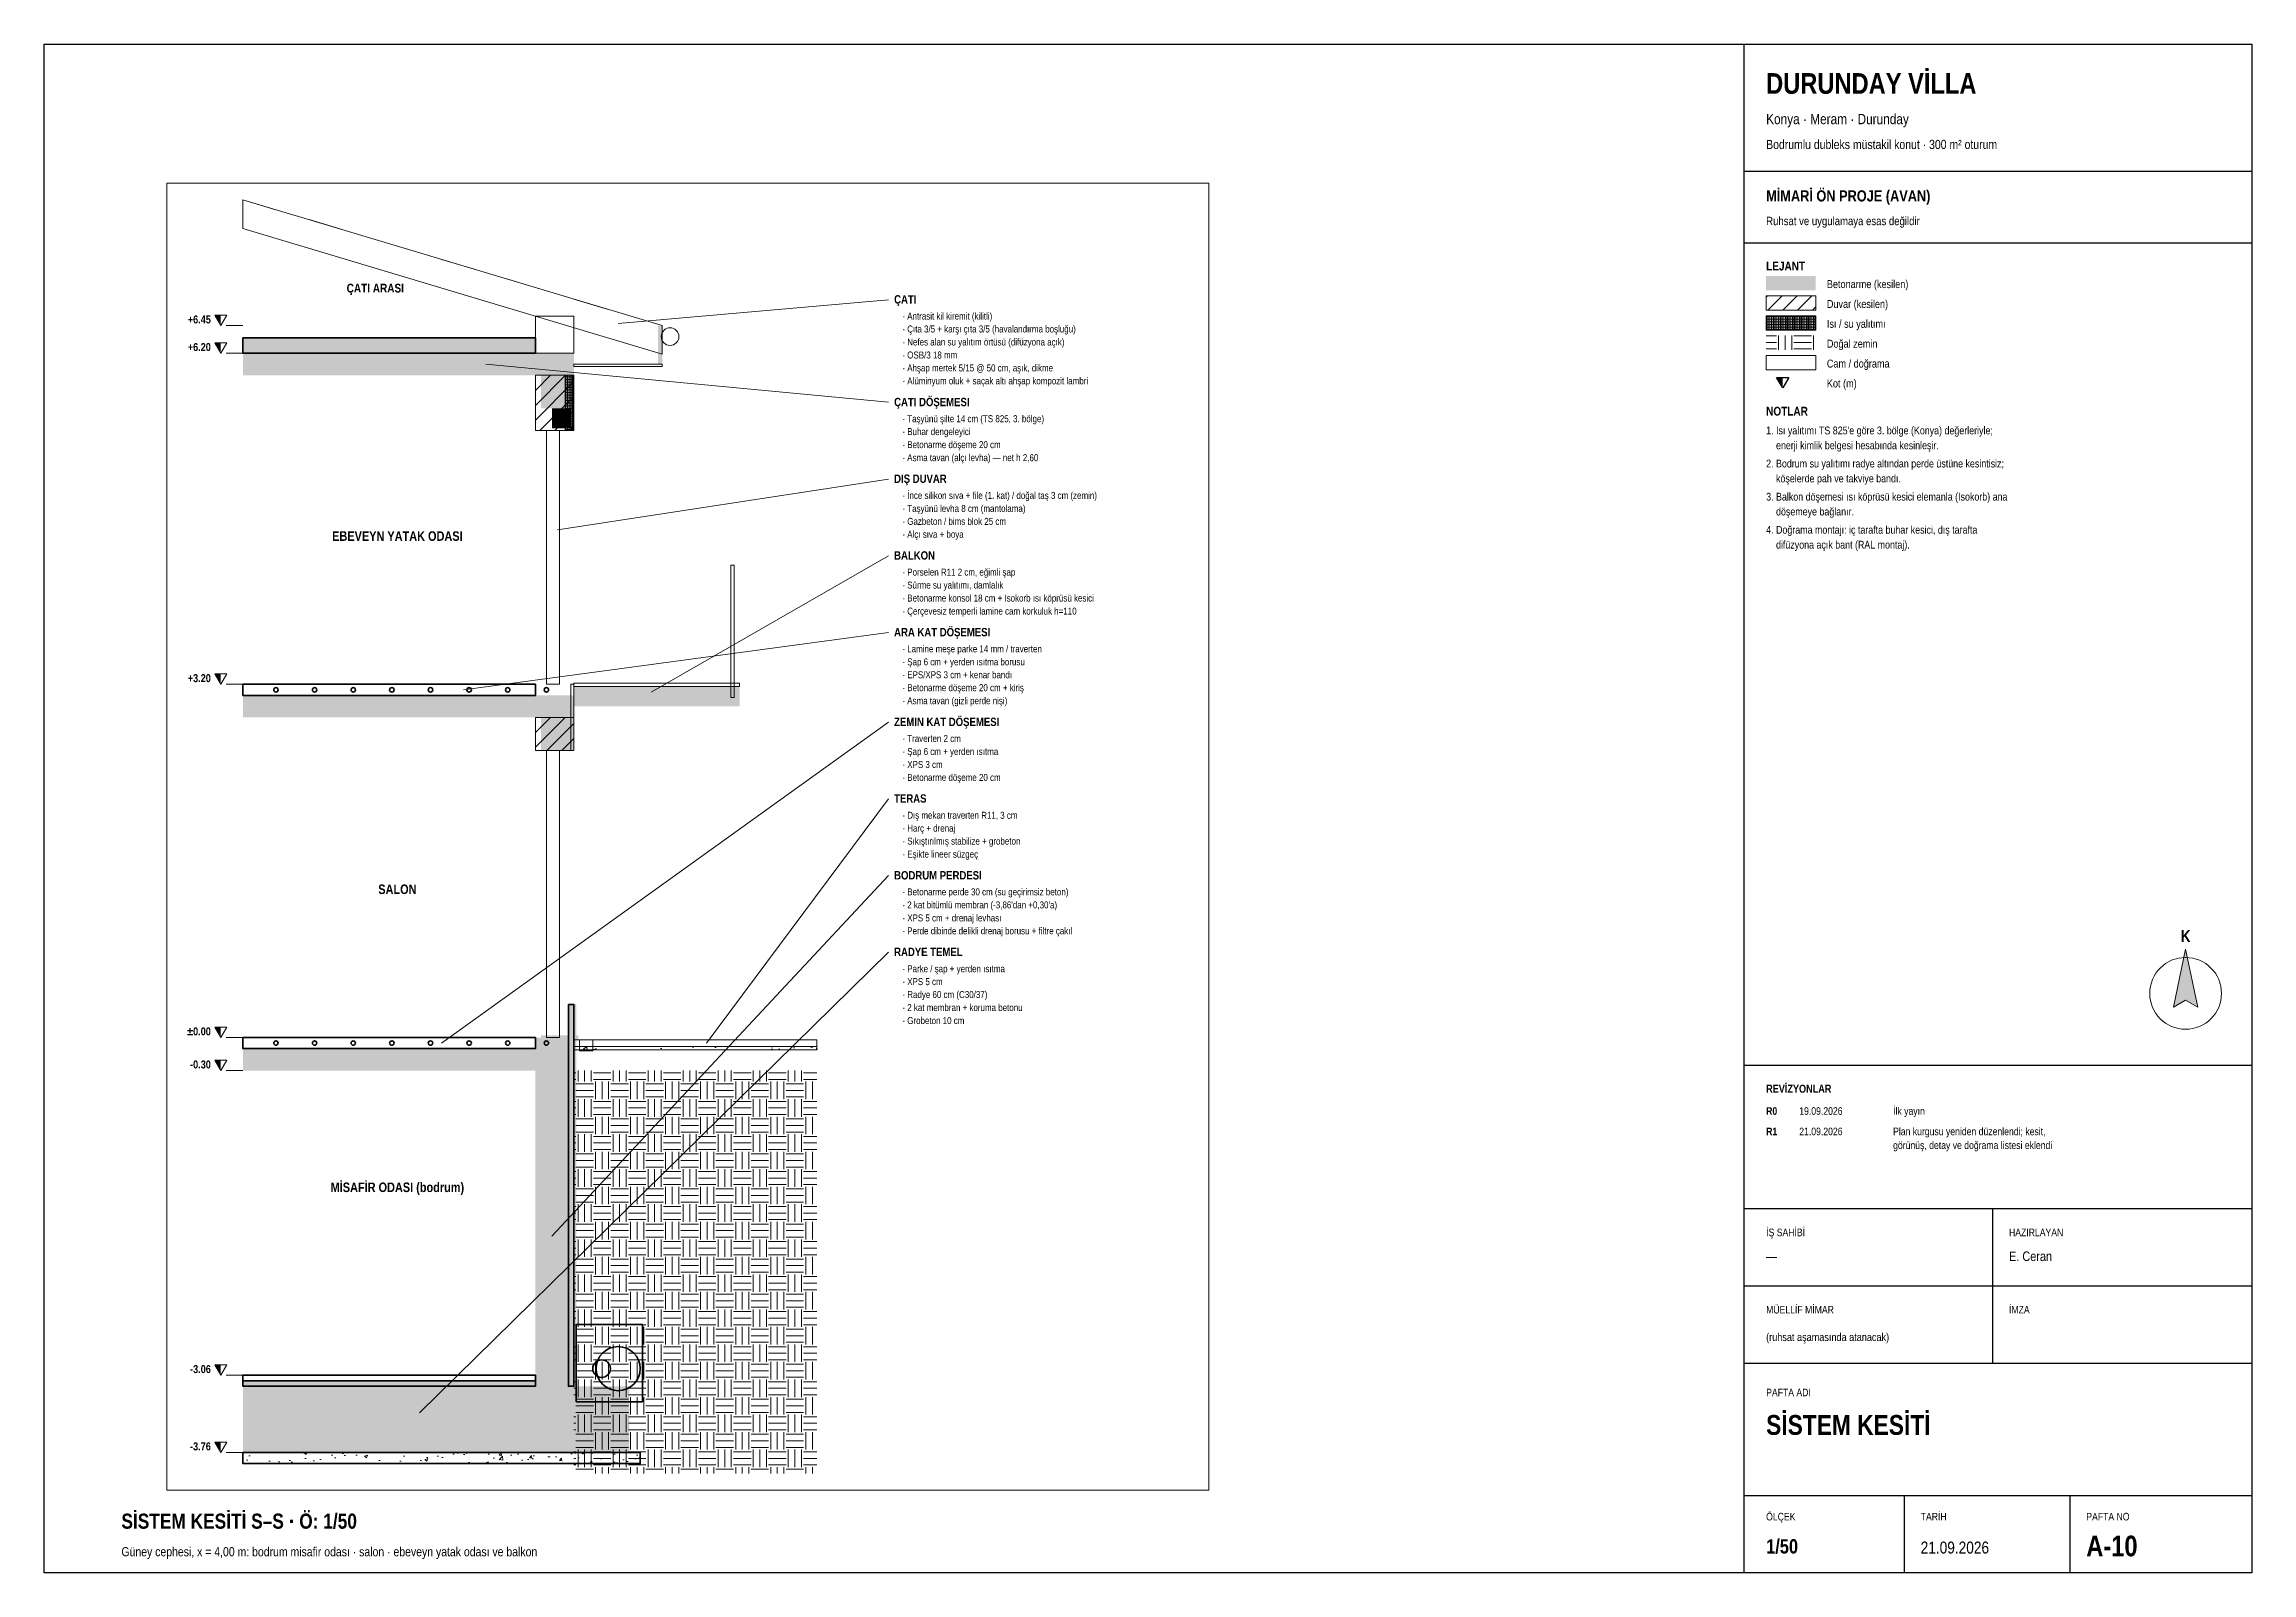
# Paper-space layout 'A-10 SISTEM KESITI' of a CAD drawing. Header units: centimetres, sheet in millimetres. Extents: x 10 to 410, y 10 to 287.
# The model-space entities are those that its viewports show. They can reach past a viewport. Long polylines and large blocks are cut down to what shows.
import ezdxf
from ezdxf.enums import TextEntityAlignment as Align

# ---------------------------------------------------------------- set-up
doc = ezdxf.new("R2010")
doc.units = ezdxf.units.CM
doc.header["$LTSCALE"] = 0.25
for name, color, linetype, lineweight in [('M-CKAP-KIREMIT', 66, 'Continuous', 9), ('M-CKAP-KIREMIT-T', 8, 'Continuous', 5), ('M-CVRE-ZEMIN-T', 8, 'Continuous', 5), ('M-DUVA-GAZBETON-T', 8, 'Continuous', 5), ('M-GOST-ANTET', 176, 'Continuous', 25), ('M-GOST-ANTETYAZI', 177, 'Continuous', 9), ('M-GOST-KESITKOT', 46, 'Continuous', 9), ('M-GOST-KUZEYOKU', 1, 'Continuous', 9), ('M-GOST-LEJANT', 173, 'Continuous', 9), ('M-GOST-YAZI', 2, 'Continuous', 9), ('M-ISYA-TASYUNU-T', 8, 'Continuous', 5), ('M-KALD-TAS', 45, 'Continuous', 9), ('M-PNKS-ALUMINYUM', 171, 'Continuous', 9), ('M-TASI-BETONARME', 5, 'Continuous', 35), ('M-TASI-BETONARME-T', 250, 'Continuous', 5)]:
    doc.layers.add(name, color=color, linetype=linetype, lineweight=lineweight)
doc.layers.add('M-GOST-VPORT', color=8, linetype='Continuous', lineweight=9, plot=False)
doc.styles.add('YAZI', font='arialn.ttf')
doc.styles.add('YAZI-KALIN', font='arialnb.ttf')

msp = doc.modelspace()

# ---------------------------------------------------------------- hatches: boundary and pattern name
at = {"layer": 'M-CKAP-KIREMIT-T'}
h = msp.add_hatch(color=256, dxfattribs=at)
h.dxf.hatch_style = 1
h.paths.add_polyline_path([(376, -49355), (380, -49355), (380, -49390), (376, -49390)])
at = {"layer": 'M-CVRE-ZEMIN-T'}
h = msp.add_hatch(dxfattribs=at)
h.set_pattern_fill('EARTH', scale=2.5)
h.paths.add_polyline_path([(300, -50030), (520, -50030), (520, -50395), (300, -50395)])
at = {"layer": 'M-DUVA-GAZBETON-T'}
h = msp.add_hatch(dxfattribs=at)
h.set_pattern_fill('ANSI31', scale=3)
h.paths.add_polyline_path([(265, -49400), (300, -49400), (300, -49450), (265, -49450)])
h = msp.add_hatch(dxfattribs=at)
h.set_pattern_fill('ANSI31', scale=3)
h.paths.add_polyline_path([(265, -49710), (300, -49710), (300, -49740), (265, -49740)])
at = {"layer": 'M-GOST-KESITKOT'}
h = msp.add_hatch(color=256, dxfattribs=at)
h.dxf.hatch_style = 1
h.paths.add_polyline_path([(-25.5, -49345.5), (-20, -49345.5), (-20, -49355)])
h = msp.add_hatch(color=256, dxfattribs=at)
h.dxf.hatch_style = 1
h.paths.add_polyline_path([(-25.5, -49370.5), (-20, -49370.5), (-20, -49380)])
h = msp.add_hatch(color=256, dxfattribs=at)
h.dxf.hatch_style = 1
h.paths.add_polyline_path([(-25.5, -49670.5), (-20, -49670.5), (-20, -49680)])
h = msp.add_hatch(color=256, dxfattribs=at)
h.dxf.hatch_style = 1
h.paths.add_polyline_path([(-25.5, -49990.5), (-20, -49990.5), (-20, -50000)])
h = msp.add_hatch(color=256, dxfattribs=at)
h.dxf.hatch_style = 1
h.paths.add_polyline_path([(-25.5, -50020.5), (-20, -50020.5), (-20, -50030)])
h = msp.add_hatch(color=256, dxfattribs=at)
h.dxf.hatch_style = 1
h.paths.add_polyline_path([(-25.5, -50296.5), (-20, -50296.5), (-20, -50306)])
h = msp.add_hatch(color=256, dxfattribs=at)
h.dxf.hatch_style = 1
h.paths.add_polyline_path([(-25.5, -50366.5), (-20, -50366.5), (-20, -50376)])
at = {"layer": 'M-ISYA-TASYUNU-T'}
h = msp.add_hatch(dxfattribs=at)
h.set_pattern_fill('INSUL', scale=0.25)
h.paths.add_polyline_path([(0, -49366), (265, -49366), (265, -49380), (0, -49380)])
h = msp.add_hatch(dxfattribs=at)
h.set_pattern_fill('INSUL', scale=0.25)
h.paths.add_polyline_path([(292, -49400), (300, -49400), (300, -49450), (292, -49450)])
h = msp.add_hatch(dxfattribs=at)
h.set_pattern_fill('INSUL', scale=0.25)
h.paths.add_polyline_path([(295, -49970), (300, -49970), (300, -50316), (295, -50316)])
h = msp.add_hatch(dxfattribs=at)
h.set_pattern_fill('INSUL', scale=0.25)
h.paths.add_polyline_path([(0, -50311), (265, -50311), (265, -50316), (0, -50316)])
at = {"layer": 'M-PNKS-ALUMINYUM'}
h = msp.add_hatch(color=256, dxfattribs=at)
h.dxf.hatch_style = 1
h.paths.add_polyline_path([(280, -49430), (297, -49430), (297, -49448), (280, -49448)])
h = msp.add_hatch(color=256, dxfattribs=at)
h.dxf.hatch_style = 1
h.paths.add_polyline_path([(300, -49682), (450, -49682), (450, -49700), (300, -49700)])
h = msp.add_hatch(color=256, dxfattribs=at)
h.dxf.hatch_style = 1
h.paths.add_polyline_path([(270, -49998), (304, -49998), (304, -50002), (270, -50002)])
at = {"layer": 'M-TASI-BETONARME-T'}
h = msp.add_hatch(color=256, dxfattribs=at)
h.dxf.hatch_style = 1
h.paths.add_polyline_path([(0, -49380), (300, -49380), (300, -49400), (0, -49400)])
h = msp.add_hatch(color=256, dxfattribs=at)
h.dxf.hatch_style = 1
h.paths.add_polyline_path([(270, -49400), (300, -49400), (300, -49430), (270, -49430)])
h = msp.add_hatch(color=256, dxfattribs=at)
h.dxf.hatch_style = 1
h.paths.add_polyline_path([(0, -49690), (300, -49690), (300, -49710), (0, -49710)])
h = msp.add_hatch(color=256, dxfattribs=at)
h.dxf.hatch_style = 1
h.paths.add_polyline_path([(270, -49710), (300, -49710), (300, -49740), (270, -49740)])
h = msp.add_hatch(color=256, dxfattribs=at)
h.dxf.hatch_style = 1
h.paths.add_polyline_path([(300, -49970), (302, -49970), (302, -50316), (300, -50316)])
h = msp.add_hatch(color=256, dxfattribs=at)
h.dxf.hatch_style = 1
h.paths.add_polyline_path([(265, -50000), (295, -50000), (295, -50316), (265, -50316)])
h = msp.add_hatch(color=256, dxfattribs=at)
h.dxf.hatch_style = 1
h.paths.add_polyline_path([(0, -50010), (300, -50010), (300, -50030), (0, -50030)])
h = msp.add_hatch(dxfattribs=at)
h.set_pattern_fill('AR-CONC', scale=0.15)
h.paths.add_polyline_path([(300, -50008), (520, -50008), (520, -50011), (300, -50011)])
h = msp.add_hatch(color=256, dxfattribs=at)
h.dxf.hatch_style = 1
h.paths.add_polyline_path([(270, -50030), (300, -50030), (300, -50060), (270, -50060)])
h = msp.add_hatch(color=256, dxfattribs=at)
h.dxf.hatch_style = 1
h.paths.add_polyline_path([(0, -50316), (350, -50316), (350, -50376), (0, -50376)])
h = msp.add_hatch(dxfattribs=at)
h.set_pattern_fill('AR-CONC', scale=0.15)
h.paths.add_polyline_path([(0, -50376), (360, -50376), (360, -50386), (0, -50386)])

# ---------------------------------------------------------------- linework, layer by layer
at = {"layer": 'M-CKAP-KIREMIT'}
for p, q in [((0, -49241), (30, -49250)), ((60, -49259), (90, -49268)), ((120, -49277), (150, -49286)), ((180, -49295), (210, -49304)), ((240, -49313), (270, -49322)), ((300, -49331), (330, -49340))]:
    msp.add_line(p, q, dxfattribs=at)
for points in [[(0, -49241), (380, -49355), (380, -49381), (0, -49267)], [(265, -49346.5), (300, -49346.5), (300, -49380), (265, -49380)], [(300, -49390), (380, -49390), (380, -49392), (300, -49392)]]:
    msp.add_lwpolyline(points, close=True, dxfattribs=at)
msp.add_circle((387, -49365), 8, dxfattribs=at)
at = {"layer": 'M-GOST-KESITKOT'}
for p, q in [((-15, -49355), (0, -49355)), ((-15, -49380), (0, -49380)), ((-15, -49680), (0, -49680)), ((-15, -50000), (0, -50000)), ((-15, -50030), (0, -50030)), ((-15, -50306), (0, -50306)), ((-15, -50376), (0, -50376))]:
    msp.add_line(p, q, dxfattribs=at)
for points in [[(-25.5, -49345.5), (-14.5, -49345.5), (-20, -49355)], [(-25.5, -49370.5), (-14.5, -49370.5), (-20, -49380)], [(-25.5, -49670.5), (-14.5, -49670.5), (-20, -49680)], [(-25.5, -49990.5), (-14.5, -49990.5), (-20, -50000)], [(-25.5, -50020.5), (-14.5, -50020.5), (-20, -50030)], [(-25.5, -50296.5), (-14.5, -50296.5), (-20, -50306)], [(-25.5, -50366.5), (-14.5, -50366.5), (-20, -50376)]]:
    msp.add_lwpolyline(points, close=True, dxfattribs=at)
at = {"layer": 'M-GOST-YAZI'}
for p, q in [((585, -49331.5), (340, -49353)), ((585, -49424.5), (220, -49390)), ((585, -49494), (285, -49540)), ((585, -49563.5), (370, -49687)), ((585, -49633), (200, -49685)), ((585, -49714.2), (180, -50005)), ((585, -49783.8), (420, -50005)), ((585, -49853.2), (280, -50180)), ((585, -49922.8), (160, -50340))]:
    msp.add_line(p, q, dxfattribs=at)
at = {"layer": 'M-KALD-TAS'}
for points in [[(300, -50002), (520, -50002), (520, -50008), (300, -50008)], [(300, -50008), (520, -50008), (520, -50011), (300, -50011)], [(305, -50002), (317, -50002), (317, -50012), (305, -50012)]]:
    msp.add_lwpolyline(points, close=True, dxfattribs=at)
at = {"layer": 'M-PNKS-ALUMINYUM'}
for points in [[(265, -49400), (300, -49400), (300, -49450), (265, -49450)], [(292, -49400), (300, -49400), (300, -49450), (292, -49450)], [(275, -49450), (287, -49450), (287, -49680), (275, -49680)], [(442, -49572), (445, -49572), (445, -49692), (442, -49692)], [(297, -49680), (300, -49680), (300, -49740), (297, -49740)], [(300, -49679), (450, -49679), (450, -49682), (300, -49682)], [(265, -49710), (300, -49710), (300, -49740), (265, -49740)], [(275, -49740), (287, -49740), (287, -50000), (275, -50000)]]:
    msp.add_lwpolyline(points, close=True, dxfattribs=at)
at = {"layer": 'M-TASI-BETONARME'}
for points in [[(0, -49366), (265, -49366), (265, -49380), (0, -49380)], [(0, -49680), (265, -49680), (265, -49690), (0, -49690)], [(295, -49970), (300, -49970), (300, -50316), (295, -50316)], [(0, -50000), (265, -50000), (265, -50010), (0, -50010)], [(302, -50260), (362, -50260), (362, -50330), (302, -50330)], [(0, -50306), (265, -50306), (265, -50316), (0, -50316)], [(0, -50311), (265, -50311), (265, -50316), (0, -50316)], [(0, -50376), (360, -50376), (360, -50386), (0, -50386)]]:
    msp.add_lwpolyline(points, close=True, dxfattribs=at)
for centre, radius in [((30, -49685), 2), ((65, -49685), 2), ((100, -49685), 2), ((135, -49685), 2), ((170, -49685), 2), ((205, -49685), 2), ((240, -49685), 2), ((275, -49685), 2), ((30, -50005), 2), ((65, -50005), 2), ((100, -50005), 2), ((135, -50005), 2), ((170, -50005), 2), ((205, -50005), 2), ((240, -50005), 2), ((275, -50005), 2), ((340, -50300), 20), ((325, -50300), 8)]:
    msp.add_circle(centre, radius, dxfattribs=at)

# ---------------------------------------------------------------- texts
at = {"layer": 'M-GOST-KESITKOT', "style": 'YAZI-KALIN'}
for s, p in [('+6.45', (-29, -49353)), ('+6.20', (-29, -49378)), ('+3.20', (-29, -49678)), ('%%p0.00', (-29, -49998)), ('-0.30', (-29, -50028)), ('-3.06', (-29, -50304)), ('-3.76', (-29, -50374))]:
    msp.add_text(s, height=7.2, dxfattribs=at).set_placement(p, align=Align.RIGHT)
at = {"layer": 'M-GOST-YAZI', "style": 'YAZI-KALIN'}
for s, height, p in [('ÇATI ARASI', 7.92, (120, -49325)), ('EBEVEYN YATAK ODASI', 8.64, (140, -49550)), ('SALON', 8.64, (140, -49870)), ('MİSAFİR ODASI (bodrum)', 8.64, (140, -50140))]:
    msp.add_text(s, height=height, dxfattribs=at).set_placement(p, align=Align.CENTER)
at = {"layer": 'M-GOST-YAZI'}
for s, height, style, p in [('ÇATI', 7.56, 'YAZI-KALIN', (590, -49335)), ('· Antrasit kil kiremit (kilitli)', 6.3, 'YAZI', (597.5, -49349.5)), ('· Çıta 3/5 + karşı çıta 3/5 (havalandırma boşluğu)', 6.3, 'YAZI', (597.5, -49361.2)), ('· Nefes alan su yalıtım örtüsü (difüzyona açık)', 6.3, 'YAZI', (597.5, -49373)), ('· OSB/3 18 mm', 6.3, 'YAZI', (597.5, -49384.8)), ('· Ahşap mertek 5/15 @ 50 cm, aşık, dikme', 6.3, 'YAZI', (597.5, -49396.5)), ('ÇATI DÖŞEMESI', 7.56, 'YAZI-KALIN', (590, -49428)), ('· Alüminyum oluk + saçak altı ahşap kompozit lambri', 6.3, 'YAZI', (597.5, -49408.2)), ('· Taşyünü şilte 14 cm (TS 825, 3. bölge)', 6.3, 'YAZI', (597.5, -49442.5)), ('· Buhar dengeleyici', 6.3, 'YAZI', (597.5, -49454.2)), ('· Betonarme döşeme 20 cm', 6.3, 'YAZI', (597.5, -49466)), ('· Asma tavan (alçı levha) — net h 2,60', 6.3, 'YAZI', (597.5, -49477.8)), ('DIŞ DUVAR', 7.56, 'YAZI-KALIN', (590, -49497.5)), ('· İnce silikon sıva + file (1. kat) / doğal taş 3 cm (zemin)', 6.3, 'YAZI', (597.5, -49512)), ('· Taşyünü levha 8 cm (mantolama)', 6.3, 'YAZI', (597.5, -49523.8)), ('· Gazbeton / bims blok 25 cm', 6.3, 'YAZI', (597.5, -49535.5)), ('BALKON', 7.56, 'YAZI-KALIN', (590, -49567)), ('· Alçı sıva + boya', 6.3, 'YAZI', (597.5, -49547.2)), ('· Porselen R11 2 cm, eğimli şap', 6.3, 'YAZI', (597.5, -49581.5)), ('· Sürme su yalıtımı, damlalık', 6.3, 'YAZI', (597.5, -49593.2)), ('· Betonarme konsol 18 cm + Isokorb ısı köprüsü kesici', 6.3, 'YAZI', (597.5, -49605)), ('· Çerçevesiz temperli lamine cam korkuluk h=110', 6.3, 'YAZI', (597.5, -49616.8)), ('ARA KAT DÖŞEMESI', 7.56, 'YAZI-KALIN', (590, -49636.5)), ('· Lamine meşe parke 14 mm / traverten', 6.3, 'YAZI', (597.5, -49651)), ('· Şap 6 cm + yerden ısıtma borusu', 6.3, 'YAZI', (597.5, -49662.8)), ('· EPS/XPS 3 cm + kenar bandı', 6.3, 'YAZI', (597.5, -49674.5)), ('· Betonarme döşeme 20 cm + kiriş', 6.3, 'YAZI', (597.5, -49686.2)), ('· Asma tavan (gizli perde nişi)', 6.3, 'YAZI', (597.5, -49698)), ('ZEMIN KAT DÖŞEMESI', 7.56, 'YAZI-KALIN', (590, -49717.8)), ('· Traverten 2 cm', 6.3, 'YAZI', (597.5, -49732.2)), ('· Şap 6 cm + yerden ısıtma', 6.3, 'YAZI', (597.5, -49744)), ('· XPS 3 cm', 6.3, 'YAZI', (597.5, -49755.8)), ('TERAS', 7.56, 'YAZI-KALIN', (590, -49787.2)), ('· Betonarme döşeme 20 cm', 6.3, 'YAZI', (597.5, -49767.5)), ('· Dış mekan traverten R11, 3 cm', 6.3, 'YAZI', (597.5, -49801.8)), ('· Harç + drenaj', 6.3, 'YAZI', (597.5, -49813.5)), ('· Sıkıştırılmış stabilize + grobeton', 6.3, 'YAZI', (597.5, -49825.2)), ('· Eşikte lineer süzgeç', 6.3, 'YAZI', (597.5, -49837)), ('BODRUM PERDESI', 7.56, 'YAZI-KALIN', (590, -49856.8)), ('· Betonarme perde 30 cm (su geçirimsiz beton)', 6.3, 'YAZI', (597.5, -49871.2)), ("· 2 kat bitümlü membran (-3,86'dan +0,30'a)", 6.3, 'YAZI', (597.5, -49883)), ('· XPS 5 cm + drenaj levhası', 6.3, 'YAZI', (597.5, -49894.8)), ('· Perde dibinde delikli drenaj borusu + filtre çakıl', 6.3, 'YAZI', (597.5, -49906.5)), ('RADYE TEMEL', 7.56, 'YAZI-KALIN', (590, -49926.2)), ('· Parke / şap + yerden ısıtma', 6.3, 'YAZI', (597.5, -49940.8)), ('· XPS 5 cm', 6.3, 'YAZI', (597.5, -49952.5)), ('· Radye 60 cm (C30/37)', 6.3, 'YAZI', (597.5, -49964.2)), ('· 2 kat membran + koruma betonu', 6.3, 'YAZI', (597.5, -49976)), ('· Grobeton 10 cm', 6.3, 'YAZI', (597.5, -49987.8))]:
    msp.add_text(s, height=height, dxfattribs=dict(at, style=style)).set_placement(p)

psp = doc.layouts.new('A-10 SISTEM KESITI')

# ---------------------------------------------------------------- hatches: boundary and pattern name
at = {"layer": 'M-GOST-ANTET'}
h = psp.add_hatch(color=256, dxfattribs=at)
h.dxf.hatch_style = 1
h.paths.add_polyline_path([(323.9, 226.6), (325, 226.6), (325, 224.7)])
at = {"layer": 'M-GOST-KUZEYOKU'}
h = psp.add_hatch(color=256, dxfattribs=at)
h.dxf.hatch_style = 1
h.paths.add_polyline_path([(398, 123), (400.2, 112.5), (398, 113.8), (395.8, 112.5)])
at = {"layer": 'M-GOST-LEJANT'}
h = psp.add_hatch(color=256, dxfattribs=at)
h.dxf.hatch_style = 1
h.paths.add_polyline_path([(322, 245), (331, 245), (331, 242.4), (322, 242.4)])
h = psp.add_hatch(dxfattribs=at)
h.set_pattern_fill('ANSI31', scale=0.6)
h.paths.add_polyline_path([(322, 241.4), (331, 241.4), (331, 238.8), (322, 238.8)])
h = psp.add_hatch(dxfattribs=at)
h.set_pattern_fill('INSUL', scale=0.05)
h.paths.add_polyline_path([(322, 237.8), (331, 237.8), (331, 235.2), (322, 235.2)])
h = psp.add_hatch(dxfattribs=at)
h.set_pattern_fill('EARTH', scale=0.5)
h.paths.add_polyline_path([(322, 234.2), (331, 234.2), (331, 231.6), (322, 231.6)])

# ---------------------------------------------------------------- linework, layer by layer
at = {"layer": 'M-GOST-ANTET'}
for p, q in [((318, 264), (410, 264)), ((318, 251), (410, 251)), ((318, 102), (410, 102)), ((318, 76), (410, 76)), ((363, 76), (363, 62)), ((318, 62), (410, 62)), ((363, 62), (363, 48)), ((318, 48), (410, 48)), ((318, 24), (410, 24)), ((347, 24), (347, 10)), ((377, 24), (377, 10))]:
    psp.add_line(p, q, dxfattribs=at)
for points in [[(10, 287), (410, 287), (410, 10), (10, 10)], [(318, 287), (410, 287), (410, 10), (318, 10)], [(323.9, 226.6), (326.1, 226.6), (325, 224.7)]]:
    psp.add_lwpolyline(points, close=True, dxfattribs=at)
at = {"layer": 'M-GOST-KUZEYOKU'}
psp.add_lwpolyline([(398, 123), (400.2, 112.5), (398, 113.8), (395.8, 112.5)], close=True, dxfattribs=at)
psp.add_circle((398, 115), 6.5, dxfattribs=at)
at = {"layer": 'M-GOST-LEJANT'}
for points in [[(322, 241.4), (331, 241.4), (331, 238.8), (322, 238.8)], [(322, 237.8), (331, 237.8), (331, 235.2), (322, 235.2)], [(322, 230.6), (331, 230.6), (331, 228), (322, 228)]]:
    psp.add_lwpolyline(points, close=True, dxfattribs=at)

# ---------------------------------------------------------------- texts
at = {"layer": 'M-GOST-ANTETYAZI'}
for s, height, style, p in [('DURUNDAY VİLLA', 3.744, 'YAZI-KALIN', (322, 278)), ('Konya · Meram · Durunday', 1.872, 'YAZI', (322, 272.5)), ('Bodrumlu dubleks müstakil konut · 300 m² oturum', 1.656, 'YAZI', (322, 268)), ('MİMARİ ÖN PROJE (AVAN)', 2.016, 'YAZI-KALIN', (322, 258.5)), ('Ruhsat ve uygulamaya esas değildir', 1.512, 'YAZI', (322, 254.2)), ('LEJANT', 1.584, 'YAZI-KALIN', (322, 246)), ('Betonarme (kesilen)', 1.44, 'YAZI', (333, 242.8)), ('Duvar (kesilen)', 1.44, 'YAZI', (333, 239.2)), ('Isı / su yalıtımı', 1.44, 'YAZI', (333, 235.6)), ('Doğal zemin', 1.44, 'YAZI', (333, 232)), ('Cam / doğrama', 1.44, 'YAZI', (333, 228.4)), ('Kot (m)', 1.44, 'YAZI', (333, 224.8)), ('NOTLAR', 1.584, 'YAZI-KALIN', (322, 219.7)), ("1. Isı yalıtımı TS 825'e göre 3. bölge (Konya) değerleriyle;", 1.404, 'YAZI', (322, 216.3)), ('    enerji kimlik belgesi hesabında kesinleşir.', 1.404, 'YAZI', (322, 213.6)), ('2. Bodrum su yalıtımı radye altından perde üstüne kesintisiz;', 1.404, 'YAZI', (322, 210.3)), ('    köşelerde pah ve takviye bandı.', 1.404, 'YAZI', (322, 207.6)), ('3. Balkon döşemesi ısı köprüsü kesici elemanla (Isokorb) ana', 1.404, 'YAZI', (322, 204.3)), ('    döşemeye bağlanır.', 1.404, 'YAZI', (322, 201.6)), ('4. Doğrama montajı: iç tarafta buhar kesici, dış tarafta', 1.404, 'YAZI', (322, 198.3)), ('    difüzyona açık bant (RAL montaj).', 1.404, 'YAZI', (322, 195.6)), ('REVİZYONLAR', 1.44, 'YAZI-KALIN', (322, 97)), ('R0', 1.368, 'YAZI-KALIN', (322, 93)), ('19.09.2026', 1.368, 'YAZI', (328, 93)), ('İlk yayın', 1.368, 'YAZI', (345, 93)), ('R1', 1.368, 'YAZI-KALIN', (322, 89.3)), ('21.09.2026', 1.368, 'YAZI', (328, 89.3)), ('görünüş, detay ve doğrama listesi eklendi', 1.368, 'YAZI', (345, 86.8)), ('Plan kurgusu yeniden düzenlendi; kesit,', 1.368, 'YAZI', (345, 89.3)), ('İŞ SAHİBİ', 1.368, 'YAZI', (322, 71)), ('HAZIRLAYAN', 1.368, 'YAZI', (366, 71)), ('E. Ceran', 1.728, 'YAZI', (366, 66.5)), ('—', 1.73, 'YAZI', (322, 66.5)), ('MÜELLİF MİMAR', 1.368, 'YAZI', (322, 57)), ('İMZA', 1.368, 'YAZI', (366, 57)), ('(ruhsat aşamasında atanacak)', 1.44, 'YAZI', (322, 52)), ('PAFTA ADI', 1.368, 'YAZI', (322, 42)), ('SİSTEM KESİTİ', 3.6, 'YAZI-KALIN', (322, 35)), ('SİSTEM KESİTİ S–S · Ö: 1/50', 2.736, 'YAZI-KALIN', (24, 18)), ('ÖLÇEK', 1.368, 'YAZI', (322, 19.5)), ('TARİH', 1.368, 'YAZI', (350, 19.5)), ('PAFTA NO', 1.368, 'YAZI', (380, 19.5)), ('1/50', 2.592, 'YAZI-KALIN', (322, 13.5)), ('A-10', 3.744, 'YAZI-KALIN', (380, 13)), ('Güney cephesi, x = 4,00 m: bodrum misafir odası · salon · ebeveyn yatak odası ve balkon', 1.656, 'YAZI', (24, 13)), ('21.09.2026', 2.16, 'YAZI', (350, 13.5))]:
    psp.add_text(s, height=height, dxfattribs=dict(at, style=style)).set_placement(p)
at = {"layer": 'M-GOST-ANTETYAZI', "style": 'YAZI-KALIN'}
psp.add_text('K', height=2.16, dxfattribs=at).set_placement((398, 124.3), align=Align.CENTER)

# ---------------------------------------------------------------- viewports
at = {"layer": 'M-GOST-VPORT'}
psp.add_viewport(center=(126.6, 143.4), size=(188.8, 236.8), view_center_point=(403, -49818), view_height=1184, dxfattribs=at)

doc.saveas('drawing.dxf')
